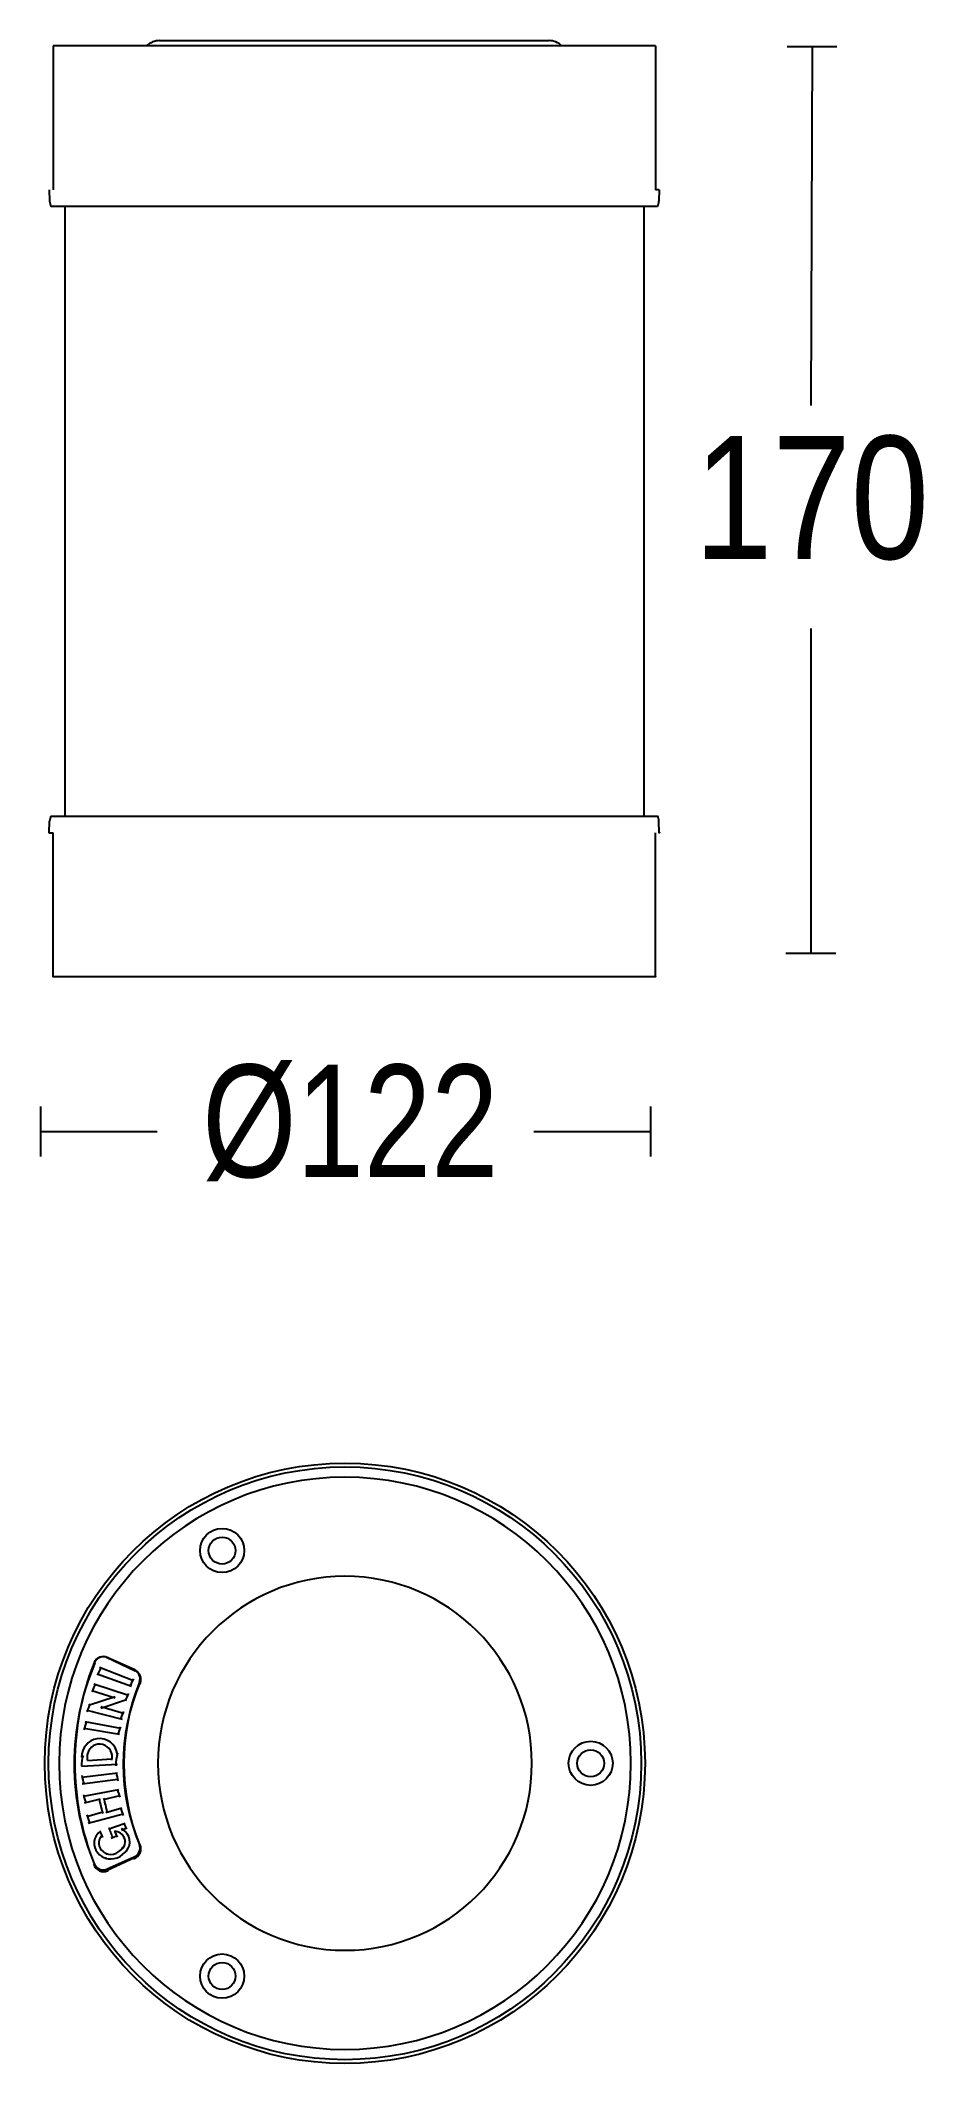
# Model space of a CAD drawing. Extents: x 30 to 98, y 19 to 174.
import ezdxf

# ---------------------------------------------------------------- set-up
doc = ezdxf.new("R2010")
doc.units = 0
doc.layers.add('LIVELLO_1', color=160, linetype='Continuous')
doc.styles.add('STD', font='txt')

# ---------------------------------------------------------------- blocks, each defined once
blk = doc.blocks.new('AI9-BLK1')
at = {"layer": 'LIVELLO_1', "color": 7}
for p, q in [((-33.08, 76.98), (-33.08, 65.97)), ((13.01, 76.98), (-33.08, 76.98)), ((-24.94, 77.38), (-22.55, 77.38)), ((-22.55, 77.38), (-20.45, 77.38)), ((-20.45, 77.38), (0.38, 77.38)), ((0.38, 77.38), (2.48, 77.38)), ((2.48, 77.38), (4.87, 77.38)), ((13.01, 76.98), (13.01, 65.97)), ((23.09, 76.93), (26.91, 76.93)), ((25, 76.93), (24.91, 49.45)), ((-33.38, 65.97), (-33.35, 65.1)), ((13.31, 65.97), (13.01, 65.97)), ((13.31, 65.97), (13.28, 65.1)), ((13.18, 64.7), (-33.25, 64.7)), ((-32.2, 64.7), (-32.2, 18.04)), ((12.13, 64.7), (12.13, 18.04)), ((24.91, 32.4), (24.91, 7.56)), ((-33.38, 16.77), (-33.35, 17.65)), ((-33.25, 18.04), (13.18, 18.04)), ((13.31, 16.77), (13.28, 17.65)), ((-33.38, 16.77), (-33.08, 16.77)), ((-33.08, 5.76), (-33.08, 16.77)), ((13.01, 5.76), (13.01, 16.77)), ((23, 7.56), (26.82, 7.56)), ((-33.08, 5.76), (13.01, 5.76)), ((-34.05, -4.19), (-34.05, -8.01)), ((12.63, -4.19), (12.63, -8.01)), ((-34.05, -6.1), (-25.13, -6.1)), ((3.71, -6.1), (12.63, -6.1)), ((-26.81, -47.38), (-28.99, -46.35)), ((-26.88, -47.26), (-28.94, -46.34)), ((-29.7, -47.59), (-27.09, -48.54)), ((-29.53, -47.09), (-26.93, -48.1)), ((-30.38, -49.99), (-28.33, -49.32)), ((-30.11, -48.87), (-28.33, -49.44)), ((-29.97, -48.37), (-27.32, -49.22)), ((-30.5, -50.38), (-27.8, -51.06)), ((-29.44, -50.21), (-27.46, -49.56)), ((-29.44, -50.1), (-27.7, -50.59)), ((-30.73, -51.76), (-28.01, -52.22)), ((-30.65, -51.24), (-27.93, -51.76)), ((-30.45, -54.23), (-28.59, -54.1)), ((-30.91, -54.66), (-28.16, -54.51)), ((-30.89, -55.49), (-28.15, -55.18)), ((-30.85, -56.01), (-28.12, -55.66)), ((-30.77, -56.96), (-28.05, -56.45)), ((-30.69, -57.47), (-29.46, -57.17)), ((-29.22, -57.22), (-27.98, -56.91)), ((-30.51, -58.5), (-29.28, -58.15)), ((-30.4, -59.01), (-27.72, -58.31)), ((-29.05, -58.2), (-27.82, -57.85)), ((-28.83, -59.46), (-27.56, -59.03)), ((-28.63, -60.18), (-28.18, -59.96)), ((-27.86, -59.56), (-27.46, -59.37)), ((-26.81, -61.64), (-28.99, -62.67)), ((-26.88, -61.62), (-28.94, -62.54))]:
    blk.add_line(p, q, dxfattribs=at)
for centre, radius in [((-33.08, 5.76), 0.0158), ((-33.08, 5.76), 0.0158), ((13.01, 5.76), 0.0158), ((13.01, 5.76), 0.0158), ((13.01, 5.76), 0.0158), ((-10.75, -54.44), 22.97), ((-10.75, -54.44), 22.68), ((-20.15, -38.16), 1.69), ((-20.15, -38.16), 1.03), ((8.06, -54.44), 1.69), ((8.06, -54.44), 1.03), ((-20.15, -70.72), 1.69), ((-20.15, -70.72), 1.03)]:
    blk.add_circle(centre, radius, dxfattribs=at)
for centre, major_axis, ratio in [((0.38, 77.38), (0.0006, -0.0164), 0.962505), ((-33.38, 16.77), (0.0169, 0), 0.98007), ((-33.38, 16.77), (0.0169, 0), 0.98007), ((13.31, 16.77), (-0.0004, -0.0165), 0.952802), ((13.31, 16.77), (-0.0004, -0.0165), 0.952802), ((24.91, 7.56), (0.0011, -0.0165), 0.919769), ((12.63, -6.1), (-0.0013, -0.0165), 0.919074)]:
    blk.add_ellipse(centre, major_axis=major_axis, ratio=ratio, dxfattribs=at)
for points in [[(-24.94, 77.38), (-25.3, 77.38), (-25.65, 77.24), (-25.93, 76.98)], [(5.86, 76.98), (5.58, 77.24), (5.23, 77.38), (4.87, 77.38)], [(-33.35, 65.1), (-33.35, 64.96), (-33.31, 64.82), (-33.25, 64.7)], [(13.18, 64.7), (13.24, 64.82), (13.28, 64.96), (13.28, 65.1)], [(-33.25, 18.04), (-33.31, 17.92), (-33.35, 17.79), (-33.35, 17.65)], [(13.28, 17.65), (13.28, 17.79), (13.24, 17.92), (13.18, 18.04)], [(-10.75, -32.55), (-22.83, -32.55), (-32.63, -42.35), (-32.63, -54.44)], [(-10.75, -40.13), (-18.65, -40.13), (-25.06, -46.54), (-25.06, -54.44)], [(-29.88, -46.76), (-32.01, -51.73), (-32.01, -57.28), (-29.88, -62.26)], [(-29.94, -46.75), (-31.92, -51.68), (-31.92, -57.2), (-29.94, -62.13)], [(-29.41, -47.09), (-29.51, -47.3), (-29.61, -47.5), (-29.7, -47.7)], [(-26.93, -47.98), (-27.03, -48.17), (-27.12, -48.35), (-27.21, -48.54)], [(-26.43, -48.35), (-26.24, -47.93), (-26.46, -47.45), (-26.92, -47.27)], [(-26.48, -48.22), (-26.34, -47.85), (-26.51, -47.42), (-26.88, -47.26)], [(-29.85, -48.37), (-29.94, -48.57), (-30.03, -48.78), (-30.11, -48.98)], [(-26.42, -48.23), (-28.15, -52.27), (-28.15, -56.75), (-26.42, -60.79)], [(-26.48, -48.22), (-28.06, -52.22), (-28.06, -56.67), (-26.48, -60.66)], [(-27.32, -49.1), (-27.41, -49.29), (-27.49, -49.49), (-27.57, -49.67)], [(-30.26, -49.88), (-30.34, -50.08), (-30.42, -50.29), (-30.5, -50.5)], [(-27.7, -50.48), (-27.78, -50.67), (-27.85, -50.86), (-27.92, -51.06)], [(-30.54, -51.24), (-30.61, -51.45), (-30.67, -51.66), (-30.73, -51.87)], [(-27.93, -51.64), (-28, -51.83), (-28.06, -52.03), (-28.12, -52.22)], [(-30.79, -53.84), (-30.89, -54.12), (-30.92, -54.39), (-30.91, -54.66)], [(-28.15, -53.67), (-28.25, -53.99), (-28.29, -54.31), (-28.28, -54.63)], [(-32.63, -54.44), (-32.63, -66.53), (-22.83, -76.33), (-10.75, -76.33)], [(-30.89, -55.38), (-30.84, -55.59), (-30.79, -55.8), (-30.74, -56.01)], [(-28.26, -55.18), (-28.22, -55.38), (-28.17, -55.57), (-28.12, -55.77)], [(-25.06, -54.44), (-25.06, -62.34), (-18.65, -68.75), (-10.75, -68.75)], [(-30.77, -56.85), (-30.71, -57.06), (-30.65, -57.27), (-30.58, -57.47)], [(-29.57, -57.17), (-29.48, -57.54), (-29.39, -57.9), (-29.28, -58.27)], [(-29.22, -57.11), (-29.14, -57.47), (-29.04, -57.84), (-28.94, -58.2)], [(-28.17, -56.45), (-28.11, -56.64), (-28.05, -56.83), (-27.98, -57.03)], [(-30.51, -58.38), (-30.44, -58.59), (-30.37, -58.8), (-30.29, -59.01)], [(-27.93, -57.85), (-27.86, -58.04), (-27.79, -58.24), (-27.72, -58.43)], [(-29.51, -59.62), (-29.44, -59.79), (-29.37, -59.96), (-29.3, -60.12)], [(-28.83, -59.35), (-28.73, -59.62), (-28.63, -59.9), (-28.52, -60.18)], [(-28.39, -59.63), (-28.32, -59.78), (-28.25, -59.93), (-28.18, -60.08)], [(-27.67, -59.03), (-27.6, -59.18), (-27.53, -59.33), (-27.46, -59.48)], [(-29.12, -61.7), (-28.49, -61.89), (-27.81, -61.63), (-27.42, -61.04)], [(-29.03, -61.36), (-28.53, -61.52), (-28.01, -61.31), (-27.71, -60.83)], [(-26.92, -61.75), (-26.46, -61.57), (-26.24, -61.09), (-26.43, -60.67)], [(-26.88, -61.62), (-26.51, -61.46), (-26.34, -61.03), (-26.48, -60.66)]]:
    blk.add_open_spline(points, degree=3, dxfattribs=at)
for points, knots in [([(-10.75, -76.33), (1.34, -76.33), (11.14, -66.53), (11.14, -54.44), (11.14, -42.35), (1.34, -32.55), (-10.75, -32.55)], [0, 0, 0, 0, 1, 1, 1, 2, 2, 2, 2]), ([(-10.75, -68.75), (-2.84, -68.75), (3.56, -62.34), (3.56, -54.44), (3.56, -46.54), (-2.84, -40.13), (-10.75, -40.13)], [0, 0, 0, 0, 1, 1, 1, 2, 2, 2, 2]), ([(-28.87, -46.37), (-29.3, -46.16), (-29.79, -46.37), (-29.98, -46.84), (-29.98, -46.85), (-29.99, -46.86), (-29.99, -46.87)], [0, 0, 0, 0, 1, 1, 1, 2, 2, 2, 2]), ([(-28.94, -46.34), (-29.32, -46.17), (-29.76, -46.34), (-29.93, -46.72), (-29.94, -46.73), (-29.94, -46.74), (-29.94, -46.75)], [0, 0, 0, 0, 1, 1, 1, 2, 2, 2, 2]), ([(-28.15, -53.77), (-28.27, -52.98), (-28.98, -52.44), (-29.73, -52.56), (-30.4, -52.67), (-30.89, -53.26), (-30.91, -53.96)], [0, 0, 0, 0, 1, 1, 1, 2, 2, 2, 2]), ([(-28.59, -54.21), (-28.46, -53.68), (-28.77, -53.14), (-29.28, -53), (-29.79, -52.86), (-30.32, -53.18), (-30.45, -53.71), (-30.5, -53.88), (-30.49, -54.06), (-30.44, -54.23)], [0, 0, 0, 0, 1, 1, 1, 2, 2, 2, 3, 3, 3, 3]), ([(-29.45, -59.62), (-30.01, -60.03), (-30.11, -60.78), (-29.67, -61.3), (-29.5, -61.49), (-29.27, -61.64), (-29.01, -61.71)], [0, 0, 0, 0, 1, 1, 1, 2, 2, 2, 2]), ([(-29.37, -60.01), (-29.71, -60.37), (-29.65, -60.9), (-29.26, -61.2), (-29.16, -61.28), (-29.04, -61.34), (-28.91, -61.37)], [0, 0, 0, 0, 1, 1, 1, 2, 2, 2, 2]), ([(-27.73, -60.95), (-27.45, -60.58), (-27.54, -60.05), (-27.93, -59.79), (-28.07, -59.69), (-28.23, -59.64), (-28.39, -59.63)], [0, 0, 0, 0, 1, 1, 1, 2, 2, 2, 2]), ([(-27.47, -61.15), (-27.03, -60.62), (-27.17, -59.87), (-27.78, -59.49), (-27.8, -59.47), (-27.83, -59.46), (-27.86, -59.44)], [0, 0, 0, 0, 1, 1, 1, 2, 2, 2, 2]), ([(-29.99, -62.15), (-29.82, -62.63), (-29.33, -62.86), (-28.9, -62.66), (-28.89, -62.66), (-28.88, -62.66), (-28.87, -62.65)], [0, 0, 0, 0, 1, 1, 1, 2, 2, 2, 2]), ([(-29.94, -62.13), (-29.79, -62.52), (-29.35, -62.7), (-28.97, -62.55), (-28.96, -62.55), (-28.95, -62.55), (-28.94, -62.54)], [0, 0, 0, 0, 1, 1, 1, 2, 2, 2, 2])]:
    blk.add_open_spline(points, degree=3, knots=knots, dxfattribs=at)
at = {"layer": 'LIVELLO_1', "color": 7, "attachment_point": 1, "style": 'STD'}
for s, insert, char_height in [('\\fArial Narrow|b0|i0;\\H9.4026;\\C7;170', (15.99, 47.13), 9.4026), ('\\fArial Narrow|b0|i0;\\H8.6058;\\W0.94;\\C7;Ø122', (-21.67, -0.98), 8.6059)]:
    blk.add_mtext(s, dxfattribs=dict(at, insert=insert, char_height=char_height))

msp = doc.modelspace()

# ---------------------------------------------------------------- block references
at = {"layer": 'LIVELLO_1', "color": 7}
msp.add_blockref('AI9-BLK1', (64.531978, 96.667743), dxfattribs=at)

doc.saveas('drawing.dxf')
